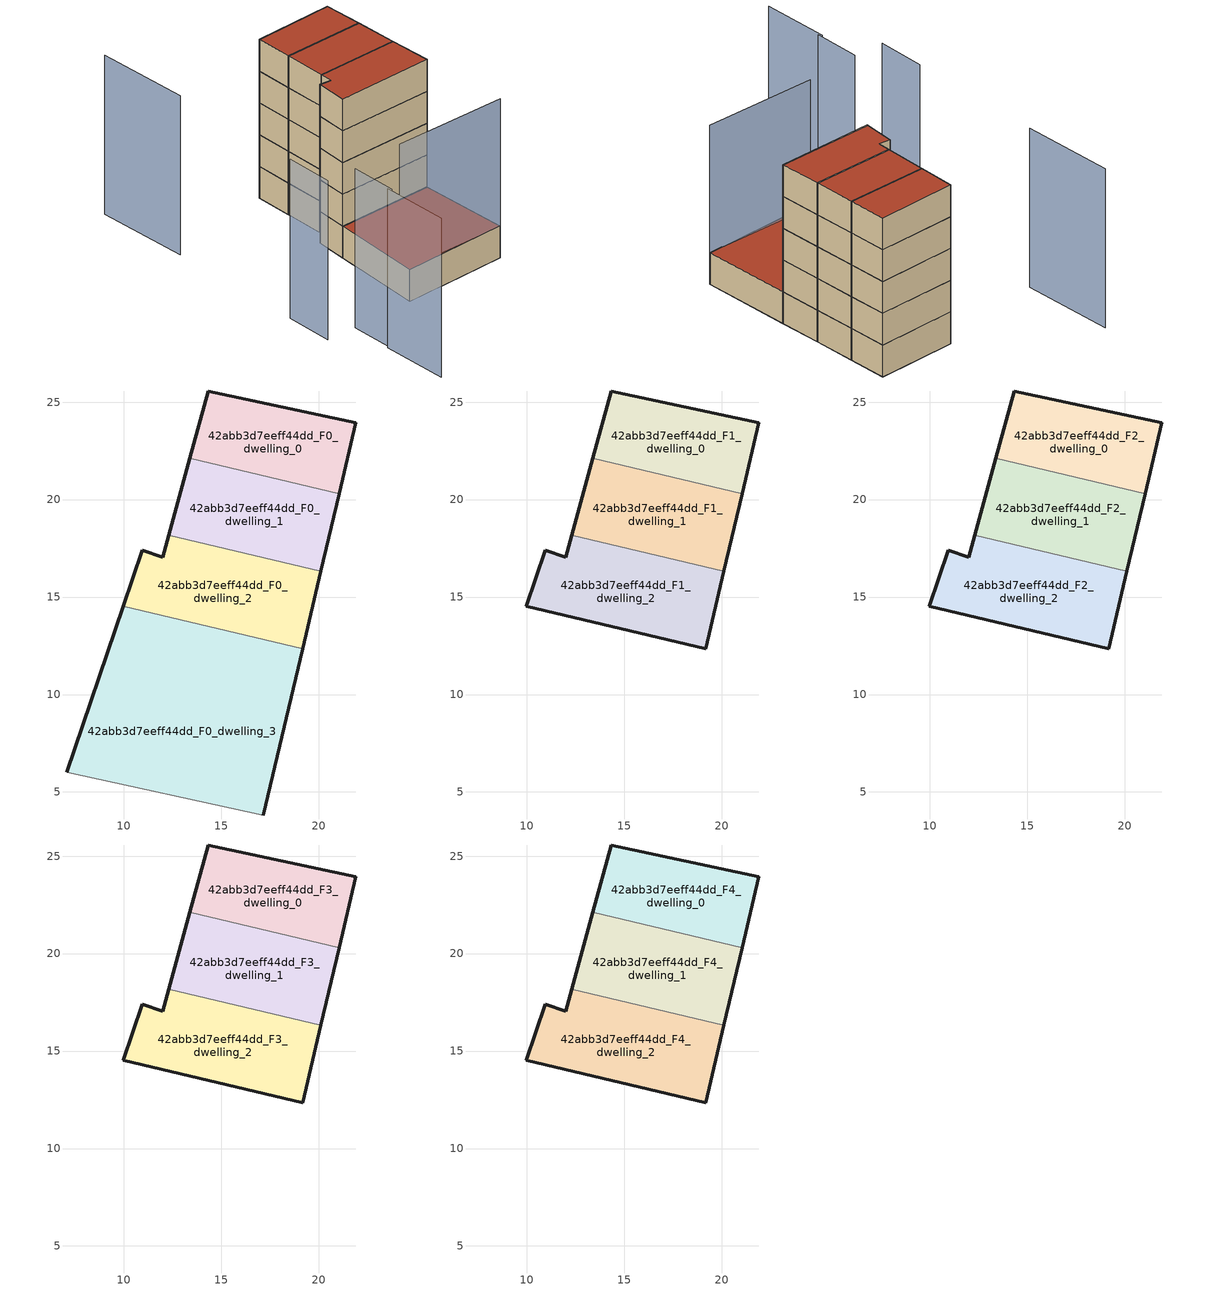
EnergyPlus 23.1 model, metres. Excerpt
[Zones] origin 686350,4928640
42abb3d7eeff44dd_F0_dwelling_0
 floor ground (EU_floor_Construction): 21.04,20.29 21.91,23.95 14.33,25.57 13.38,22.11 z0
 wall outside (EU_wall_Construction): 13.38,22.11 14.33,25.57 21.91,23.95 21.04,20.29 z0:3
 wall to 42abb3d7eeff44dd_F0_dwelling_1 (EU_wall_Construction): 21.04,20.29 13.38,22.11 z0:3
42abb3d7eeff44dd_F0_dwelling_1
 floor ground (EU_floor_Construction): 20.11,16.34 21.04,20.29 13.38,22.11 12.3,18.18 z0
 wall outside (EU_wall_Construction): 12.3,18.18 13.38,22.11 / 21.04,20.29 20.11,16.34 z0:3
 wall to 42abb3d7eeff44dd_F0_dwelling_2 (EU_wall_Construction): 20.11,16.34 12.3,18.18 z0:3
42abb3d7eeff44dd_F0_dwelling_2
 floor ground (EU_floor_Construction): 19.16,12.35 20.11,16.34 12.3,18.18 11.99,17.04 10.95,17.39 9.97,14.52 z0
 wall outside (EU_wall_Construction): 20.11,16.34 19.16,12.35 / 9.97,14.52 10.95,17.39 11.99,17.04 12.3,18.18 z0:3
 wall to 42abb3d7eeff44dd_F0_dwelling_3 (EU_wall_Construction): 19.16,12.35 9.97,14.52 z0:3
42abb3d7eeff44dd_F0_dwelling_3
 floor ground (EU_floor_Construction): 17.15,3.82 19.16,12.35 9.97,14.52 7.06,6.01 z0
 wall outside (EU_wall_Construction): 7.06,6.01 9.97,14.52 / 19.16,12.35 17.15,3.82 z0:3
 wall adiabatic (EU_wall_Construction): 17.15,3.82 7.06,6.01 z0:3
 roof outside (EU_roof_Construction): 19.16,12.35 17.15,3.82 7.06,6.01 9.97,14.52 z3
42abb3d7eeff44dd_F1_dwelling_0
 floor to 42abb3d7eeff44dd_F0_dwelling_0 (EU_floor_Construction): 21.04,20.29 21.91,23.95 14.33,25.57 13.38,22.11 z3
 wall outside (EU_wall_Construction): 13.38,22.11 14.33,25.57 21.91,23.95 21.04,20.29 z3:6
 wall to 42abb3d7eeff44dd_F1_dwelling_1 (EU_wall_Construction): 21.04,20.29 13.38,22.11 z3:6
42abb3d7eeff44dd_F1_dwelling_1
 floor to 42abb3d7eeff44dd_F0_dwelling_1 (EU_floor_Construction): 20.11,16.34 21.04,20.29 13.38,22.11 12.3,18.18 z3
 wall outside (EU_wall_Construction): 12.3,18.18 13.38,22.11 / 21.04,20.29 20.11,16.34 z3:6
 wall to 42abb3d7eeff44dd_F1_dwelling_2 (EU_wall_Construction): 20.11,16.34 12.3,18.18 z3:6
42abb3d7eeff44dd_F1_dwelling_2
 floor to 42abb3d7eeff44dd_F0_dwelling_2 (EU_floor_Construction): 19.16,12.35 20.11,16.34 12.3,18.18 11.99,17.04 10.95,17.39 9.97,14.52 z3
 wall outside (EU_wall_Construction): 20.11,16.34 19.16,12.35 9.97,14.52 10.95,17.39 11.99,17.04 12.3,18.18 z3:6
42abb3d7eeff44dd_F2_dwelling_0
 floor to 42abb3d7eeff44dd_F1_dwelling_0 (EU_floor_Construction): 21.04,20.29 21.91,23.95 14.33,25.57 13.38,22.11 z6
 wall outside (EU_wall_Construction): 13.38,22.11 14.33,25.57 21.91,23.95 21.04,20.29 z6:9
 wall to 42abb3d7eeff44dd_F2_dwelling_1 (EU_wall_Construction): 21.04,20.29 13.38,22.11 z6:9
42abb3d7eeff44dd_F2_dwelling_1
 floor to 42abb3d7eeff44dd_F1_dwelling_1 (EU_floor_Construction): 20.11,16.34 21.04,20.29 13.38,22.11 12.3,18.18 z6
 wall outside (EU_wall_Construction): 12.3,18.18 13.38,22.11 / 21.04,20.29 20.11,16.34 z6:9
 wall to 42abb3d7eeff44dd_F2_dwelling_2 (EU_wall_Construction): 20.11,16.34 12.3,18.18 z6:9
42abb3d7eeff44dd_F2_dwelling_2
 floor to 42abb3d7eeff44dd_F1_dwelling_2 (EU_floor_Construction): 19.16,12.35 20.11,16.34 12.3,18.18 11.99,17.04 10.95,17.39 9.97,14.52 z6
 wall outside (EU_wall_Construction): 20.11,16.34 19.16,12.35 9.97,14.52 10.95,17.39 11.99,17.04 12.3,18.18 z6:9
42abb3d7eeff44dd_F3_dwelling_0
 floor to 42abb3d7eeff44dd_F2_dwelling_0 (EU_floor_Construction): 21.04,20.29 21.91,23.95 14.33,25.57 13.38,22.11 z9
 wall outside (EU_wall_Construction): 13.38,22.11 14.33,25.57 21.91,23.95 21.04,20.29 z9:12
 wall to 42abb3d7eeff44dd_F3_dwelling_1 (EU_wall_Construction): 21.04,20.29 13.38,22.11 z9:12
42abb3d7eeff44dd_F3_dwelling_1
 floor to 42abb3d7eeff44dd_F2_dwelling_1 (EU_floor_Construction): 20.11,16.34 21.04,20.29 13.38,22.11 12.3,18.18 z9
 wall outside (EU_wall_Construction): 12.3,18.18 13.38,22.11 / 21.04,20.29 20.11,16.34 z9:12
 wall to 42abb3d7eeff44dd_F3_dwelling_2 (EU_wall_Construction): 20.11,16.34 12.3,18.18 z9:12
42abb3d7eeff44dd_F3_dwelling_2
 floor to 42abb3d7eeff44dd_F2_dwelling_2 (EU_floor_Construction): 19.16,12.35 20.11,16.34 12.3,18.18 11.99,17.04 10.95,17.39 9.97,14.52 z9
 wall outside (EU_wall_Construction): 20.11,16.34 19.16,12.35 9.97,14.52 10.95,17.39 11.99,17.04 12.3,18.18 z9:12
42abb3d7eeff44dd_F4_dwelling_0
 floor to 42abb3d7eeff44dd_F3_dwelling_0 (EU_floor_Construction): 21.04,20.29 21.91,23.95 14.33,25.57 13.38,22.11 z12
 wall outside (EU_wall_Construction): 13.38,22.11 14.33,25.57 21.91,23.95 21.04,20.29 z12:15
 wall to 42abb3d7eeff44dd_F4_dwelling_1 (EU_wall_Construction): 21.04,20.29 13.38,22.11 z12:15
 roof outside (EU_roof_Construction): 21.91,23.95 21.04,20.29 13.38,22.11 14.33,25.57 z15
42abb3d7eeff44dd_F4_dwelling_1
 floor to 42abb3d7eeff44dd_F3_dwelling_1 (EU_floor_Construction): 20.11,16.34 21.04,20.29 13.38,22.11 12.3,18.18 z12
 wall outside (EU_wall_Construction): 12.3,18.18 13.38,22.11 / 21.04,20.29 20.11,16.34 z12:15
 wall to 42abb3d7eeff44dd_F4_dwelling_2 (EU_wall_Construction): 20.11,16.34 12.3,18.18 z12:15
 roof outside (EU_roof_Construction): 21.04,20.29 20.11,16.34 12.3,18.18 13.38,22.11 z15
42abb3d7eeff44dd_F4_dwelling_2
 floor to 42abb3d7eeff44dd_F3_dwelling_2 (EU_floor_Construction): 19.16,12.35 20.11,16.34 12.3,18.18 11.99,17.04 10.95,17.39 9.97,14.52 z12
 wall outside (EU_wall_Construction): 20.11,16.34 19.16,12.35 9.97,14.52 10.95,17.39 11.99,17.04 12.3,18.18 z12:15
 roof outside (EU_roof_Construction): 20.11,16.34 19.16,12.35 9.97,14.52 10.95,17.39 11.99,17.04 12.3,18.18 z15
shading: 6.41,6.55 17.15,3.82 / -0.17,3.37 -1.73,-2.93 / 1.1,7.38 -0.06,3.03 / -0.57,12.62 -1.77,8.15 / 5.19,34.67 3.06,25.85 z0:15
[Building]
EU S2 Campaign: North Axis=0; Terrain=City; Solar Distribution=FullExterior
[Site:Location]
Bologna: Latitude=44.5; Longitude=11.25; Time Zone=1; Elevation=37
[SizingPeriod:WeatherFileDays]
AnnualSizingPeriod: Begin Month=1; Begin Day of Month=1; End Month=12; End Day of Month=31; Day of Week for Start Day=Monday; Use Weather File Daylight Saving Period=No; Use Weather File Rain and Snow Indicators=No
[MATERIAL]
EU_InternalMass_Material: Roughness=MediumRough; Thickness=0.1; Conductivity=1; Density=1800; Specific Heat=900; Thermal Absorptance=0.9; Solar Absorptance=0.7; Visible Absorptance=0.7
[MATERIAL:NOMASS] Roughness=MediumRough; Thermal Absorptance=0.9; Solar Absorptance=0.7; Visible Absorptance=0.7
Name | Thermal Resistance
EU_wall_NoMass | 0.905828
EU_roof_NoMass | 0.37593
EU_floor_NoMass | 0.67114
[CONSTRUCTION]
EU_wall_Construction: EU_wall_NoMass
EU_roof_Construction: EU_roof_NoMass
EU_floor_Construction: EU_floor_NoMass
EU_InternalMass_Construction: EU_InternalMass_Material
[ZONE] Type=1; Multiplier=1; Ceiling Height=autocalculate; Floor Area=autocalculate; Part of Total Floor Area=Yes
Name | Volume
42abb3d7eeff44dd_F0_dwelling_0 | 86.05
42abb3d7eeff44dd_F1_dwelling_0; 42abb3d7eeff44dd_F2_dwelling_0; 42abb3d7eeff44dd_F3_dwelling_0; 42abb3d7eeff44dd_F4_dwelling_0 | 86.0508
42abb3d7eeff44dd_F0_dwelling_1; 42abb3d7eeff44dd_F1_dwelling_1; 42abb3d7eeff44dd_F2_dwelling_1; 42abb3d7eeff44dd_F3_dwelling_1; 42abb3d7eeff44dd_F4_dwelling_1 | 97.0276
42abb3d7eeff44dd_F0_dwelling_2 | 110.124
42abb3d7eeff44dd_F1_dwelling_2; 42abb3d7eeff44dd_F2_dwelling_2; 42abb3d7eeff44dd_F3_dwelling_2; 42abb3d7eeff44dd_F4_dwelling_2 | 110.123
42abb3d7eeff44dd_F0_dwelling_3 | 262.614
[INTERNALMASS] Construction=EU_InternalMass_Construction
Name | Zone or ZoneList | Surface Area
42abb3d7eeff44dd_F0_dwelling_0_EU_InternalMass | 42abb3d7eeff44dd_F0_dwelling_0 | 28.6833
42abb3d7eeff44dd_F0_dwelling_1_EU_InternalMass | 42abb3d7eeff44dd_F0_dwelling_1 | 32.3425
42abb3d7eeff44dd_F0_dwelling_2_EU_InternalMass | 42abb3d7eeff44dd_F0_dwelling_2 | 36.7075
42abb3d7eeff44dd_F0_dwelling_3_EU_InternalMass | 42abb3d7eeff44dd_F0_dwelling_3 | 87.538
42abb3d7eeff44dd_F1_dwelling_0_EU_InternalMass | 42abb3d7eeff44dd_F1_dwelling_0 | 32.5802
42abb3d7eeff44dd_F1_dwelling_1_EU_InternalMass | 42abb3d7eeff44dd_F1_dwelling_1 | 34.9118
42abb3d7eeff44dd_F1_dwelling_2_EU_InternalMass | 42abb3d7eeff44dd_F1_dwelling_2 | 117.776
42abb3d7eeff44dd_F2_dwelling_0_EU_InternalMass | 42abb3d7eeff44dd_F2_dwelling_0 | 32.5802
42abb3d7eeff44dd_F2_dwelling_1_EU_InternalMass | 42abb3d7eeff44dd_F2_dwelling_1 | 34.9118
42abb3d7eeff44dd_F2_dwelling_2_EU_InternalMass | 42abb3d7eeff44dd_F2_dwelling_2 | 117.776
42abb3d7eeff44dd_F3_dwelling_0_EU_InternalMass | 42abb3d7eeff44dd_F3_dwelling_0 | 32.5802
42abb3d7eeff44dd_F3_dwelling_1_EU_InternalMass | 42abb3d7eeff44dd_F3_dwelling_1 | 34.9118
42abb3d7eeff44dd_F3_dwelling_2_EU_InternalMass | 42abb3d7eeff44dd_F3_dwelling_2 | 117.776
42abb3d7eeff44dd_F4_dwelling_0_EU_InternalMass | 42abb3d7eeff44dd_F4_dwelling_0 | 32.5802
42abb3d7eeff44dd_F4_dwelling_1_EU_InternalMass | 42abb3d7eeff44dd_F4_dwelling_1 | 34.9118
42abb3d7eeff44dd_F4_dwelling_2_EU_InternalMass | 42abb3d7eeff44dd_F4_dwelling_2 | 117.776
[OTHEREQUIPMENT] Fuel Type=Electricity; Design Level Calculation Method=Watts/Area; Power per Zone Floor Area=1; Fraction Latent=0; Fraction Radiant=0; Fraction Lost=0; Carbon Dioxide Generation Rate=0; EndUse Subcategory=EU_Step8_InternalGains
Name | Zone or ZoneList or Space or SpaceList | Schedule
EU_Step8_InternalGain_42abb3d7eeff44dd_F0_dwelling_0_f000 | 42abb3d7eeff44dd_F0_dwelling_0 | EU_Step8_GainSchedule_42abb3d7eeff44dd_F0_dwelling_0_f000
EU_Step8_InternalGain_42abb3d7eeff44dd_F0_dwelling_1_f000 | 42abb3d7eeff44dd_F0_dwelling_1 | EU_Step8_GainSchedule_42abb3d7eeff44dd_F0_dwelling_1_f000
EU_Step8_InternalGain_42abb3d7eeff44dd_F0_dwelling_2_f000 | 42abb3d7eeff44dd_F0_dwelling_2 | EU_Step8_GainSchedule_42abb3d7eeff44dd_F0_dwelling_2_f000
EU_Step8_InternalGain_42abb3d7eeff44dd_F0_dwelling_3_f000 | 42abb3d7eeff44dd_F0_dwelling_3 | EU_Step8_GainSchedule_42abb3d7eeff44dd_F0_dwelling_3_f000
EU_Step8_InternalGain_42abb3d7eeff44dd_F1_dwelling_0_f000 | 42abb3d7eeff44dd_F1_dwelling_0 | EU_Step8_GainSchedule_42abb3d7eeff44dd_F1_dwelling_0_f000
EU_Step8_InternalGain_42abb3d7eeff44dd_F1_dwelling_1_f000 | 42abb3d7eeff44dd_F1_dwelling_1 | EU_Step8_GainSchedule_42abb3d7eeff44dd_F1_dwelling_1_f000
EU_Step8_InternalGain_42abb3d7eeff44dd_F1_dwelling_2_f000 | 42abb3d7eeff44dd_F1_dwelling_2 | EU_Step8_GainSchedule_42abb3d7eeff44dd_F1_dwelling_2_f000
EU_Step8_InternalGain_42abb3d7eeff44dd_F2_dwelling_0_f000 | 42abb3d7eeff44dd_F2_dwelling_0 | EU_Step8_GainSchedule_42abb3d7eeff44dd_F2_dwelling_0_f000
EU_Step8_InternalGain_42abb3d7eeff44dd_F2_dwelling_1_f000 | 42abb3d7eeff44dd_F2_dwelling_1 | EU_Step8_GainSchedule_42abb3d7eeff44dd_F2_dwelling_1_f000
EU_Step8_InternalGain_42abb3d7eeff44dd_F2_dwelling_2_f000 | 42abb3d7eeff44dd_F2_dwelling_2 | EU_Step8_GainSchedule_42abb3d7eeff44dd_F2_dwelling_2_f000
EU_Step8_InternalGain_42abb3d7eeff44dd_F3_dwelling_0_f000 | 42abb3d7eeff44dd_F3_dwelling_0 | EU_Step8_GainSchedule_42abb3d7eeff44dd_F3_dwelling_0_f000
EU_Step8_InternalGain_42abb3d7eeff44dd_F3_dwelling_1_f000 | 42abb3d7eeff44dd_F3_dwelling_1 | EU_Step8_GainSchedule_42abb3d7eeff44dd_F3_dwelling_1_f000
EU_Step8_InternalGain_42abb3d7eeff44dd_F3_dwelling_2_f000 | 42abb3d7eeff44dd_F3_dwelling_2 | EU_Step8_GainSchedule_42abb3d7eeff44dd_F3_dwelling_2_f000
EU_Step8_InternalGain_42abb3d7eeff44dd_F4_dwelling_0_f000 | 42abb3d7eeff44dd_F4_dwelling_0 | EU_Step8_GainSchedule_42abb3d7eeff44dd_F4_dwelling_0_f000
EU_Step8_InternalGain_42abb3d7eeff44dd_F4_dwelling_1_f000 | 42abb3d7eeff44dd_F4_dwelling_1 | EU_Step8_GainSchedule_42abb3d7eeff44dd_F4_dwelling_1_f000
EU_Step8_InternalGain_42abb3d7eeff44dd_F4_dwelling_2_f000 | 42abb3d7eeff44dd_F4_dwelling_2 | EU_Step8_GainSchedule_42abb3d7eeff44dd_F4_dwelling_2_f000
[ZONEVENTILATION:DESIGNFLOWRATE] Schedule=EU_AlwaysOn; Design Flow Rate Calculation Method=AirChanges/Hour; Air Changes per Hour=0.73129; Ventilation Type=Natural; Fan Pressure Rise=0; Fan Total Efficiency=1; Constant Term Coefficient=1; Temperature Term Coefficient=0; Velocity Term Coefficient=0; Velocity Squared Term Coefficient=0; Minimum Indoor Temperature=-100; Maximum Indoor Temperature=100; Delta Temperature=-100; Minimum Outdoor Temperature=-100; Maximum Outdoor Temperature=100; Maximum Wind Speed=40
Name | Zone or ZoneList or Space or SpaceList
EU_ConstantAir_42abb3d7eeff44dd_F0_dwelling_0 | 42abb3d7eeff44dd_F0_dwelling_0
EU_ConstantAir_42abb3d7eeff44dd_F0_dwelling_1 | 42abb3d7eeff44dd_F0_dwelling_1
EU_ConstantAir_42abb3d7eeff44dd_F0_dwelling_2 | 42abb3d7eeff44dd_F0_dwelling_2
EU_ConstantAir_42abb3d7eeff44dd_F0_dwelling_3 | 42abb3d7eeff44dd_F0_dwelling_3
EU_ConstantAir_42abb3d7eeff44dd_F1_dwelling_0 | 42abb3d7eeff44dd_F1_dwelling_0
EU_ConstantAir_42abb3d7eeff44dd_F1_dwelling_1 | 42abb3d7eeff44dd_F1_dwelling_1
EU_ConstantAir_42abb3d7eeff44dd_F1_dwelling_2 | 42abb3d7eeff44dd_F1_dwelling_2
EU_ConstantAir_42abb3d7eeff44dd_F2_dwelling_0 | 42abb3d7eeff44dd_F2_dwelling_0
EU_ConstantAir_42abb3d7eeff44dd_F2_dwelling_1 | 42abb3d7eeff44dd_F2_dwelling_1
EU_ConstantAir_42abb3d7eeff44dd_F2_dwelling_2 | 42abb3d7eeff44dd_F2_dwelling_2
EU_ConstantAir_42abb3d7eeff44dd_F3_dwelling_0 | 42abb3d7eeff44dd_F3_dwelling_0
EU_ConstantAir_42abb3d7eeff44dd_F3_dwelling_1 | 42abb3d7eeff44dd_F3_dwelling_1
EU_ConstantAir_42abb3d7eeff44dd_F3_dwelling_2 | 42abb3d7eeff44dd_F3_dwelling_2
EU_ConstantAir_42abb3d7eeff44dd_F4_dwelling_0 | 42abb3d7eeff44dd_F4_dwelling_0
EU_ConstantAir_42abb3d7eeff44dd_F4_dwelling_1 | 42abb3d7eeff44dd_F4_dwelling_1
EU_ConstantAir_42abb3d7eeff44dd_F4_dwelling_2 | 42abb3d7eeff44dd_F4_dwelling_2
[HVACTEMPLATE:THERMOSTAT] Constant Heating Setpoint=20; Constant Cooling Setpoint=50
EU_HeatOnly_42abb3d7eeff44dd_F0_dwelling_0; EU_HeatOnly_42abb3d7eeff44dd_F0_dwelling_1; EU_HeatOnly_42abb3d7eeff44dd_F0_dwelling_2; EU_HeatOnly_42abb3d7eeff44dd_F0_dwelling_3; EU_HeatOnly_42abb3d7eeff44dd_F1_dwelling_0; EU_HeatOnly_42abb3d7eeff44dd_F1_dwelling_1; EU_HeatOnly_42abb3d7eeff44dd_F1_dwelling_2; EU_HeatOnly_42abb3d7eeff44dd_F2_dwelling_0; EU_HeatOnly_42abb3d7eeff44dd_F2_dwelling_1; EU_HeatOnly_42abb3d7eeff44dd_F2_dwelling_2; EU_HeatOnly_42abb3d7eeff44dd_F3_dwelling_0; EU_HeatOnly_42abb3d7eeff44dd_F3_dwelling_1; EU_HeatOnly_42abb3d7eeff44dd_F3_dwelling_2; EU_HeatOnly_42abb3d7eeff44dd_F4_dwelling_0; EU_HeatOnly_42abb3d7eeff44dd_F4_dwelling_1; EU_HeatOnly_42abb3d7eeff44dd_F4_dwelling_2
[HVACTEMPLATE:ZONE:IDEALLOADSAIRSYSTEM] System Availability Schedule=EU_AlwaysOn; Maximum Heating Supply Air Temperature=50; Minimum Cooling Supply Air Temperature=13; Maximum Heating Supply Air Humidity Ratio=0.0156; Minimum Cooling Supply Air Humidity Ratio=0.0077; Heating Limit=NoLimit; Cooling Limit=NoLimit; Heating Availability Schedule=EU_AlwaysOn; Cooling Availability Schedule=EU_CoolingOff; Dehumidification Control Type=ConstantSensibleHeatRatio; Cooling Sensible Heat Ratio=0.7; Dehumidification Setpoint=60; Humidification Control Type=None; Humidification Setpoint=30; Outdoor Air Method=None; Outdoor Air Flow Rate per Person=0.00944; Outdoor Air Flow Rate per Zone Floor Area=0; Outdoor Air Flow Rate per Zone=0; Demand Controlled Ventilation Type=None; Outdoor Air Economizer Type=NoEconomizer; Heat Recovery Type=None; Sensible Heat Recovery Effectiveness=0.7; Latent Heat Recovery Effectiveness=0.65
Name | Template Thermostat
42abb3d7eeff44dd_F0_dwelling_0 | EU_HeatOnly_42abb3d7eeff44dd_F0_dwelling_0
42abb3d7eeff44dd_F0_dwelling_1 | EU_HeatOnly_42abb3d7eeff44dd_F0_dwelling_1
42abb3d7eeff44dd_F0_dwelling_2 | EU_HeatOnly_42abb3d7eeff44dd_F0_dwelling_2
42abb3d7eeff44dd_F0_dwelling_3 | EU_HeatOnly_42abb3d7eeff44dd_F0_dwelling_3
42abb3d7eeff44dd_F1_dwelling_0 | EU_HeatOnly_42abb3d7eeff44dd_F1_dwelling_0
42abb3d7eeff44dd_F1_dwelling_1 | EU_HeatOnly_42abb3d7eeff44dd_F1_dwelling_1
42abb3d7eeff44dd_F1_dwelling_2 | EU_HeatOnly_42abb3d7eeff44dd_F1_dwelling_2
42abb3d7eeff44dd_F2_dwelling_0 | EU_HeatOnly_42abb3d7eeff44dd_F2_dwelling_0
42abb3d7eeff44dd_F2_dwelling_1 | EU_HeatOnly_42abb3d7eeff44dd_F2_dwelling_1
42abb3d7eeff44dd_F2_dwelling_2 | EU_HeatOnly_42abb3d7eeff44dd_F2_dwelling_2
42abb3d7eeff44dd_F3_dwelling_0 | EU_HeatOnly_42abb3d7eeff44dd_F3_dwelling_0
42abb3d7eeff44dd_F3_dwelling_1 | EU_HeatOnly_42abb3d7eeff44dd_F3_dwelling_1
42abb3d7eeff44dd_F3_dwelling_2 | EU_HeatOnly_42abb3d7eeff44dd_F3_dwelling_2
42abb3d7eeff44dd_F4_dwelling_0 | EU_HeatOnly_42abb3d7eeff44dd_F4_dwelling_0
42abb3d7eeff44dd_F4_dwelling_1 | EU_HeatOnly_42abb3d7eeff44dd_F4_dwelling_1
42abb3d7eeff44dd_F4_dwelling_2 | EU_HeatOnly_42abb3d7eeff44dd_F4_dwelling_2
[SIZING:ZONE] Zone Cooling Design Supply Air Temperature Input Method=SupplyAirTemperature; Zone Cooling Design Supply Air Temperature=13; Zone Heating Design Supply Air Temperature Input Method=SupplyAirTemperature; Zone Heating Design Supply Air Temperature=50; Zone Cooling Design Supply Air Humidity Ratio=0.008; Zone Heating Design Supply Air Humidity Ratio=0.008; Cooling Design Air Flow Method=DesignDay; Cooling Design Air Flow Rate=0; Cooling Minimum Air Flow per Zone Floor Area=0.000762; Cooling Minimum Air Flow=0; Cooling Minimum Air Flow Fraction=0.2; Heating Design Air Flow Method=DesignDay; Heating Design Air Flow Rate=0; Heating Maximum Air Flow per Zone Floor Area=0.002032; Heating Maximum Air Flow=0.141576; Heating Maximum Air Flow Fraction=0.3; Account for Dedicated Outdoor Air System=No; Dedicated Outdoor Air System Control Strategy=NeutralSupplyAir; Dedicated Outdoor Air Low Setpoint Temperature for Design=autosize; Dedicated Outdoor Air High Setpoint Temperature for Design=autosize; Zone Load Sizing Method=Sensible Load Only No Latent Load; Zone Latent Cooling Design Supply Air Humidity Ratio Input Method=HumidityRatioDifference; Zone Cooling Design Supply Air Humidity Ratio Difference=0.005; Zone Latent Heating Design Supply Air Humidity Ratio Input Method=HumidityRatioDifference; Zone Humidification Design Supply Air Humidity Ratio Difference=0.005
42abb3d7eeff44dd_F0_dwelling_0; 42abb3d7eeff44dd_F0_dwelling_1; 42abb3d7eeff44dd_F0_dwelling_2; 42abb3d7eeff44dd_F0_dwelling_3; 42abb3d7eeff44dd_F1_dwelling_0; 42abb3d7eeff44dd_F1_dwelling_1; 42abb3d7eeff44dd_F1_dwelling_2; 42abb3d7eeff44dd_F2_dwelling_0; 42abb3d7eeff44dd_F2_dwelling_1; 42abb3d7eeff44dd_F2_dwelling_2; 42abb3d7eeff44dd_F3_dwelling_0; 42abb3d7eeff44dd_F3_dwelling_1; 42abb3d7eeff44dd_F3_dwelling_2; 42abb3d7eeff44dd_F4_dwelling_0; 42abb3d7eeff44dd_F4_dwelling_1; 42abb3d7eeff44dd_F4_dwelling_2
[SCHEDULE:CONSTANT]
Name | Hourly Value
EU_AlwaysOn | 1
EU_CoolingOff | 0
[SCHEDULE:FILE] Column Number=1; Rows to Skip at Top=0; Number of Hours of Data=8760; Column Separator=Comma; Interpolate to Timestep=No; Minutes per Item=60; Adjust Schedule for Daylight Savings=Yes
Name | File
EU_Step8_GainSchedule_42abb3d7eeff44dd_F0_dwelling_0_f000 | ../../schedules/42abb3d7eeff44dd/42abb3d7eeff44dd_F0_dwelling_0_f000_gain.csv
EU_Step8_GainSchedule_42abb3d7eeff44dd_F0_dwelling_1_f000 | ../../schedules/42abb3d7eeff44dd/42abb3d7eeff44dd_F0_dwelling_1_f000_gain.csv
EU_Step8_GainSchedule_42abb3d7eeff44dd_F0_dwelling_2_f000 | ../../schedules/42abb3d7eeff44dd/42abb3d7eeff44dd_F0_dwelling_2_f000_gain.csv
EU_Step8_GainSchedule_42abb3d7eeff44dd_F0_dwelling_3_f000 | ../../schedules/42abb3d7eeff44dd/42abb3d7eeff44dd_F0_dwelling_3_f000_gain.csv
EU_Step8_GainSchedule_42abb3d7eeff44dd_F1_dwelling_0_f000 | ../../schedules/42abb3d7eeff44dd/42abb3d7eeff44dd_F1_dwelling_0_f000_gain.csv
EU_Step8_GainSchedule_42abb3d7eeff44dd_F1_dwelling_1_f000 | ../../schedules/42abb3d7eeff44dd/42abb3d7eeff44dd_F1_dwelling_1_f000_gain.csv
EU_Step8_GainSchedule_42abb3d7eeff44dd_F1_dwelling_2_f000 | ../../schedules/42abb3d7eeff44dd/42abb3d7eeff44dd_F1_dwelling_2_f000_gain.csv
EU_Step8_GainSchedule_42abb3d7eeff44dd_F2_dwelling_0_f000 | ../../schedules/42abb3d7eeff44dd/42abb3d7eeff44dd_F2_dwelling_0_f000_gain.csv
EU_Step8_GainSchedule_42abb3d7eeff44dd_F2_dwelling_1_f000 | ../../schedules/42abb3d7eeff44dd/42abb3d7eeff44dd_F2_dwelling_1_f000_gain.csv
EU_Step8_GainSchedule_42abb3d7eeff44dd_F2_dwelling_2_f000 | ../../schedules/42abb3d7eeff44dd/42abb3d7eeff44dd_F2_dwelling_2_f000_gain.csv
EU_Step8_GainSchedule_42abb3d7eeff44dd_F3_dwelling_0_f000 | ../../schedules/42abb3d7eeff44dd/42abb3d7eeff44dd_F3_dwelling_0_f000_gain.csv
EU_Step8_GainSchedule_42abb3d7eeff44dd_F3_dwelling_1_f000 | ../../schedules/42abb3d7eeff44dd/42abb3d7eeff44dd_F3_dwelling_1_f000_gain.csv
EU_Step8_GainSchedule_42abb3d7eeff44dd_F3_dwelling_2_f000 | ../../schedules/42abb3d7eeff44dd/42abb3d7eeff44dd_F3_dwelling_2_f000_gain.csv
EU_Step8_GainSchedule_42abb3d7eeff44dd_F4_dwelling_0_f000 | ../../schedules/42abb3d7eeff44dd/42abb3d7eeff44dd_F4_dwelling_0_f000_gain.csv
EU_Step8_GainSchedule_42abb3d7eeff44dd_F4_dwelling_1_f000 | ../../schedules/42abb3d7eeff44dd/42abb3d7eeff44dd_F4_dwelling_1_f000_gain.csv
EU_Step8_GainSchedule_42abb3d7eeff44dd_F4_dwelling_2_f000 | ../../schedules/42abb3d7eeff44dd/42abb3d7eeff44dd_F4_dwelling_2_f000_gain.csv
